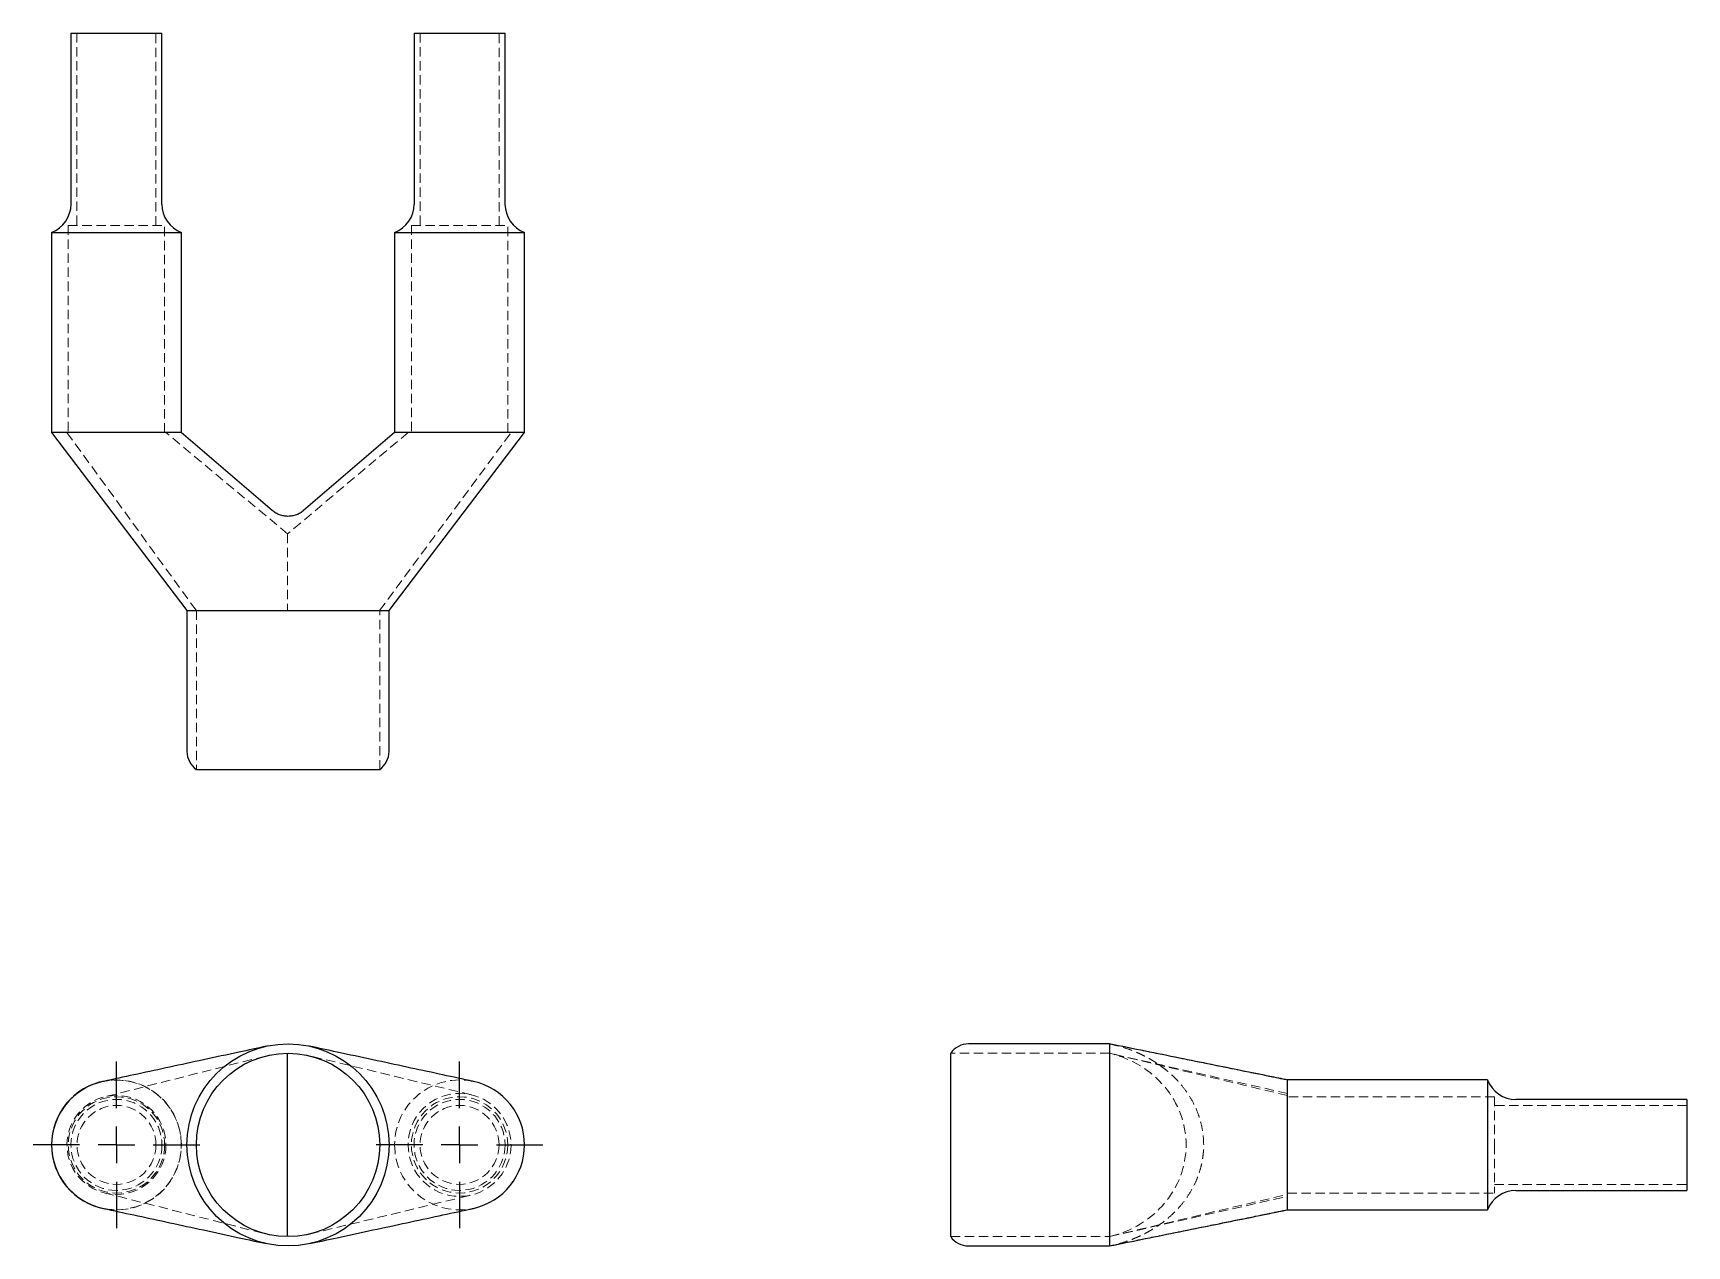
# Model space of a CAD drawing. Header units: millimetres. Extents: x 48 to 273, y 43 to 208.
import ezdxf

# ---------------------------------------------------------------- set-up
doc = ezdxf.new("R2010")
doc.units = ezdxf.units.MM
doc.linetypes.add('HIDDEN', pattern=[1.905, 1.27, -0.635])
doc.layers.add('10', color=7, linetype='Continuous')

# ---------------------------------------------------------------- blocks, each defined once
blk = doc.blocks.new('SW_CENTERMARKSYMBOL_0')
at = {"layer": '10', "color": 0}
for p, q in [((0, 5), (0, 11.32)), ((0, 0), (0, 2.5)), ((-5, 0), (-11.32, 0)), ((0, 0), (-2.5, 0)), ((0, 0), (0, -2.5)), ((0, 0), (2.5, 0)), ((5, 0), (11.32, 0)), ((0, -5), (0, -11.32))]:
    blk.add_line(p, q, dxfattribs=at)
blk = doc.blocks.new('SW_CENTERMARKSYMBOL_1')
at = {"layer": '10', "color": 0}
for p, q in [((0, 5), (0, 11.32)), ((0, 0), (0, 2.5)), ((-5, 0), (-11.32, 0)), ((0, 0), (-2.5, 0)), ((0, 0), (0, -2.5)), ((0, 0), (2.5, 0)), ((5, 0), (11.32, 0)), ((0, -5), (0, -11.32))]:
    blk.add_line(p, q, dxfattribs=at)

msp = doc.modelspace()

# ---------------------------------------------------------------- linework, layer by layer
at = {"color": 7, "linetype": 'Continuous', "lineweight": 25}
for p, q in [((53.52, 208), (53.52, 184.77)), ((53.52, 208), (65.88, 208)), ((65.88, 184.77), (65.88, 208)), ((100.12, 208), (100.12, 184.77)), ((100.12, 208), (112.48, 208)), ((112.48, 184.77), (112.48, 208)), ((50.88, 180.93), (50.88, 153.75)), ((50.88, 180.93), (68.52, 180.93)), ((68.52, 153.75), (68.52, 180.93)), ((97.48, 180.93), (97.48, 153.75)), ((97.48, 180.93), (115.12, 180.93)), ((115.12, 153.75), (115.12, 180.93)), ((68.52, 153.75), (50.88, 153.75)), ((50.9, 153.75), (69.28, 129.57)), ((80.87, 143.15), (68.48, 153.77)), ((97.48, 153.75), (85.12, 143.15)), ((96.72, 129.57), (115.11, 153.74)), ((115.12, 153.75), (97.48, 153.75)), ((69.28, 129.57), (69.28, 110.42)), ((69.28, 129.57), (82.99, 129.57)), ((82.99, 129.57), (96.72, 129.57)), ((96.72, 110.42), (96.72, 129.57)), ((70.55, 108), (95.45, 108)), ((194.57, 70.72), (175.42, 70.72)), ((194.57, 70.72), (194.57, 43.28)), ((173, 69.45), (173, 57)), ((245.93, 65.82), (218.75, 65.82)), ((218.75, 48.18), (218.75, 65.82)), ((245.93, 65.82), (245.93, 57)), ((273, 63.18), (249.77, 63.18)), ((273, 63.18), (273, 57)), ((173, 57), (173, 44.55)), ((245.93, 57), (245.93, 48.18)), ((273, 57), (273, 50.82)), ((249.77, 50.82), (273, 50.82)), ((218.75, 48.18), (245.93, 48.18)), ((175.42, 43.28), (194.57, 43.28))]:
    msp.add_line(p, q, dxfattribs=at)
at = {"color": 7, "linetype": 'HIDDEN', "lineweight": 18}
for p, q in [((54.34, 208), (54.34, 181.86)), ((65.06, 181.86), (65.06, 208)), ((100.94, 208), (100.94, 181.86)), ((111.66, 181.86), (111.66, 208)), ((53.16, 181.86), (66.24, 181.86)), ((53.16, 181.86), (53.16, 153.75)), ((66.24, 153.75), (66.24, 181.86)), ((99.76, 181.86), (112.84, 181.86)), ((99.76, 181.86), (99.76, 153.75)), ((112.84, 153.75), (112.84, 181.86)), ((52.98, 153.75), (70.56, 129.55)), ((82.95, 139.98), (66.41, 153.76)), ((99.32, 153.76), (82.93, 139.98)), ((95.44, 129.56), (113.28, 153.73)), ((82.94, 139.99), (82.93, 129.57)), ((69.28, 129.57), (69.3, 129.55)), ((70.55, 129.57), (70.55, 108)), ((95.45, 108), (95.45, 129.57)), ((96.7, 129.55), (96.72, 129.57)), ((79.94, 69.07), (58.05, 63.51)), ((107.93, 63.8), (85.91, 69.11)), ((194.57, 69.45), (173, 69.45)), ((218.76, 63.99), (194.57, 69.45)), ((218.76, 63.71), (194.64, 69.43)), ((246.86, 63.54), (218.75, 63.54)), ((246.86, 63.54), (246.86, 57)), ((273, 62.36), (246.86, 62.36)), ((246.86, 57), (246.86, 50.46)), ((58.05, 50.49), (79.94, 44.93)), ((85.91, 44.89), (107.94, 50.2)), ((194.57, 44.55), (218.76, 50.01)), ((194.64, 44.57), (218.76, 50.29)), ((218.75, 50.46), (246.86, 50.46)), ((246.86, 51.64), (273, 51.64)), ((173, 44.55), (194.57, 44.55))]:
    msp.add_line(p, q, dxfattribs=at)
at = {"color": 7, "linetype": 'Continuous', "lineweight": 25}
for radius in [13.72, 12.45]:
    msp.add_circle((83, 57), radius, dxfattribs=at)
at = {"color": 7, "linetype": 'HIDDEN', "lineweight": 18}
for centre, radius in [((59.7, 57), 6.72), ((59.7, 57), 6.54), ((59.7, 57), 6.18), ((106.3, 57), 6.99), ((106.3, 57), 6.54), ((106.3, 57), 6.18), ((59.7, 57), 5.36), ((106.3, 57), 5.36)]:
    msp.add_circle(centre, radius, dxfattribs=at)
at = {"color": 7, "linetype": 'Continuous', "lineweight": 25}
for centre, radius, start, end in [((49.41, 184.77), 4.12, 290.9248, 0), ((69.99, 184.77), 4.12, 180, 249.0752), ((96.01, 184.77), 4.12, 290.9248, 0), ((116.59, 184.77), 4.12, 180, 249.0752), ((72.22, 110.42), 2.94, 180, 235.2841), ((93.78, 110.42), 2.94, 304.7159, 0), ((175.42, 67.78), 2.94, 90, 145.2841), ((59.7, 57), 8.82, 100.2214, 259.8255), ((59.7, 57), 8.8, 102.4447, 180), ((106.3, 57), 8.82, 282.4132, 77.5666), ((249.77, 67.29), 4.12, 200.9248, 270), ((59.7, 57), 8.8, 180, 257.5315), ((249.77, 46.71), 4.12, 90, 159.0752), ((175.42, 46.22), 2.94, 214.7159, 270)]:
    msp.add_arc(centre, radius, start, end, dxfattribs=at)
at = {"color": 7, "linetype": 'HIDDEN', "lineweight": 18}
for centre, radius, start, end in [((59.7, 57), 8.8, 257.5315, 102.4447), ((59.7, 57), 8.82, 0, 100.2214), ((106.3, 57), 8.82, 77.5666, 180), ((59.7, 57), 8.82, 259.8255, 0), ((106.3, 57), 8.82, 180, 282.4132)]:
    msp.add_arc(centre, radius, start, end, dxfattribs=at)
at = {"color": 7, "linetype": 'Continuous', "lineweight": 25}
msp.add_ellipse((82.92, 57), major_axis=(0, 12.83), ratio=0.001477, start_param=3.384153, end_param=6.040625, dxfattribs=at)
at = {"color": 7, "linetype": 'HIDDEN', "lineweight": 18}
msp.add_ellipse((191.27, 57), major_axis=(13.71, 0), ratio=0.935291, start_param=4.954949, end_param=7.611421, dxfattribs=at)
at = {"color": 7, "linetype": 'Continuous', "lineweight": 25}
for points, knots in [([(85.12, 143.15), (84.97, 143.04), (84.66, 142.8), (84.13, 142.56), (83.57, 142.4), (82.99, 142.35), (82.42, 142.4), (81.86, 142.56), (81.33, 142.8), (81.02, 143.04), (80.87, 143.15)], [0, 0, 0, 0, 0.12512, 0.250301, 0.375321, 0.500123, 0.62501, 0.750035, 0.875037, 1, 1, 1, 1]), ([(80.08, 70.4), (78.84, 70.13), (75.98, 69.52), (71.6, 68.57), (67.01, 67.58), (62.67, 66.64), (59.62, 65.99), (58.03, 65.64), (57.8, 65.59)], [0, 0, 0, 0, 0.165811, 0.382091, 0.588054, 0.783704, 0.969045, 1, 1, 1, 1]), ([(108.2, 65.62), (108.01, 65.66), (106.45, 65.99), (103.44, 66.64), (99.07, 67.58), (94.46, 68.57), (90.04, 69.52), (87.16, 70.14), (85.9, 70.41)], [0, 0, 0, 0, 0.02547, 0.211391, 0.407866, 0.614897, 0.832489, 1, 1, 1, 1]), ([(218.76, 65.82), (217.96, 65.98), (215.89, 66.4), (212.45, 67.1), (208.36, 67.92), (204, 68.81), (199.38, 69.74), (196.2, 70.39), (194.57, 70.72)], [0, 0, 0, 0, 0.100443, 0.259782, 0.429402, 0.609309, 0.799506, 1, 1, 1, 1]), ([(57.8, 48.41), (58.03, 48.36), (59.62, 48.01), (62.67, 47.36), (67.01, 46.42), (71.6, 45.43), (75.98, 44.48), (78.84, 43.86), (80.08, 43.6)], [0, 0, 0, 0, 0.0310631, 0.2163594, 0.4119625, 0.617876, 0.8341038, 1, 1, 1, 1]), ([(85.9, 43.59), (87.16, 43.86), (90.05, 44.48), (94.46, 45.43), (99.07, 46.42), (103.44, 47.36), (106.45, 48.01), (108.01, 48.34), (108.2, 48.38)], [0, 0, 0, 0, 0.1674244, 0.3850653, 0.592143, 0.7886615, 0.9746246, 1, 1, 1, 1]), ([(194.57, 43.28), (196.2, 43.61), (199.38, 44.26), (204, 45.19), (208.36, 46.08), (212.45, 46.9), (215.89, 47.6), (217.96, 48.02), (218.76, 48.18)], [0, 0, 0, 0, 0.200508, 0.39072, 0.570639, 0.740272, 0.899622, 1, 1, 1, 1])]:
    msp.add_open_spline(points, degree=3, knots=knots, dxfattribs=at)
at = {"color": 7, "linetype": 'HIDDEN', "lineweight": 18}
for points, knots in [([(194.57, 70.72), (194.9, 70.64), (195.55, 70.5), (196.59, 70.2), (197.61, 69.85), (198.55, 69.45), (199.32, 69.08), (199.92, 68.75), (200.37, 68.49), (200.7, 68.29), (200.99, 68.1), (201.33, 67.86), (201.81, 67.52), (202.42, 67.05), (203.14, 66.41), (203.98, 65.56), (204.88, 64.48), (205.77, 63.11), (206.43, 61.74), (206.9, 60.4), (207.2, 59.14), (207.36, 57.85), (207.38, 56.55), (207.26, 55.26), (207.01, 54), (206.62, 52.76), (206.05, 51.43), (205.26, 50.06), (204.26, 48.74), (203.21, 47.64), (202.2, 46.77), (201.25, 46.06), (200.47, 45.57), (199.83, 45.2), (199.26, 44.89), (198.5, 44.53), (197.48, 44.1), (196.14, 43.64), (195.13, 43.41), (194.57, 43.28)], [0, 0, 0, 0, 0.025345, 0.048525, 0.080528, 0.104531, 0.12424, 0.143173, 0.15528, 0.162731, 0.171364, 0.181505, 0.193144, 0.214435, 0.238781, 0.263862, 0.302752, 0.342707, 0.383718, 0.415197, 0.447196, 0.479127, 0.510968, 0.542783, 0.574597, 0.606425, 0.638351, 0.681304, 0.723038, 0.76037, 0.793207, 0.82144, 0.847596, 0.861365, 0.875843, 0.895745, 0.923064, 0.95785, 1, 1, 1, 1]), ([(218.76, 65.8), (217.92, 65.97), (215.81, 66.4), (212.35, 67.1), (208.28, 67.93), (203.95, 68.81), (199.36, 69.74), (196.2, 70.39), (194.57, 70.72)], [0, 0, 0, 0, 0.1052131, 0.2638878, 0.4326993, 0.611652, 0.8007506, 1, 1, 1, 1]), ([(194.57, 43.28), (196.2, 43.61), (199.36, 44.26), (203.95, 45.19), (208.28, 46.07), (212.35, 46.9), (215.81, 47.6), (217.92, 48.03), (218.76, 48.2)], [0, 0, 0, 0, 0.199198, 0.388249, 0.567156, 0.735924, 0.894558, 1, 1, 1, 1])]:
    msp.add_open_spline(points, degree=3, knots=knots, dxfattribs=at)

# ---------------------------------------------------------------- block references
at = {"layer": '10'}
for name, p in [('SW_CENTERMARKSYMBOL_1', (59.7, 57)), ('SW_CENTERMARKSYMBOL_0', (106.3, 57))]:
    msp.add_blockref(name, p, dxfattribs=at)

doc.saveas('drawing.dxf')
